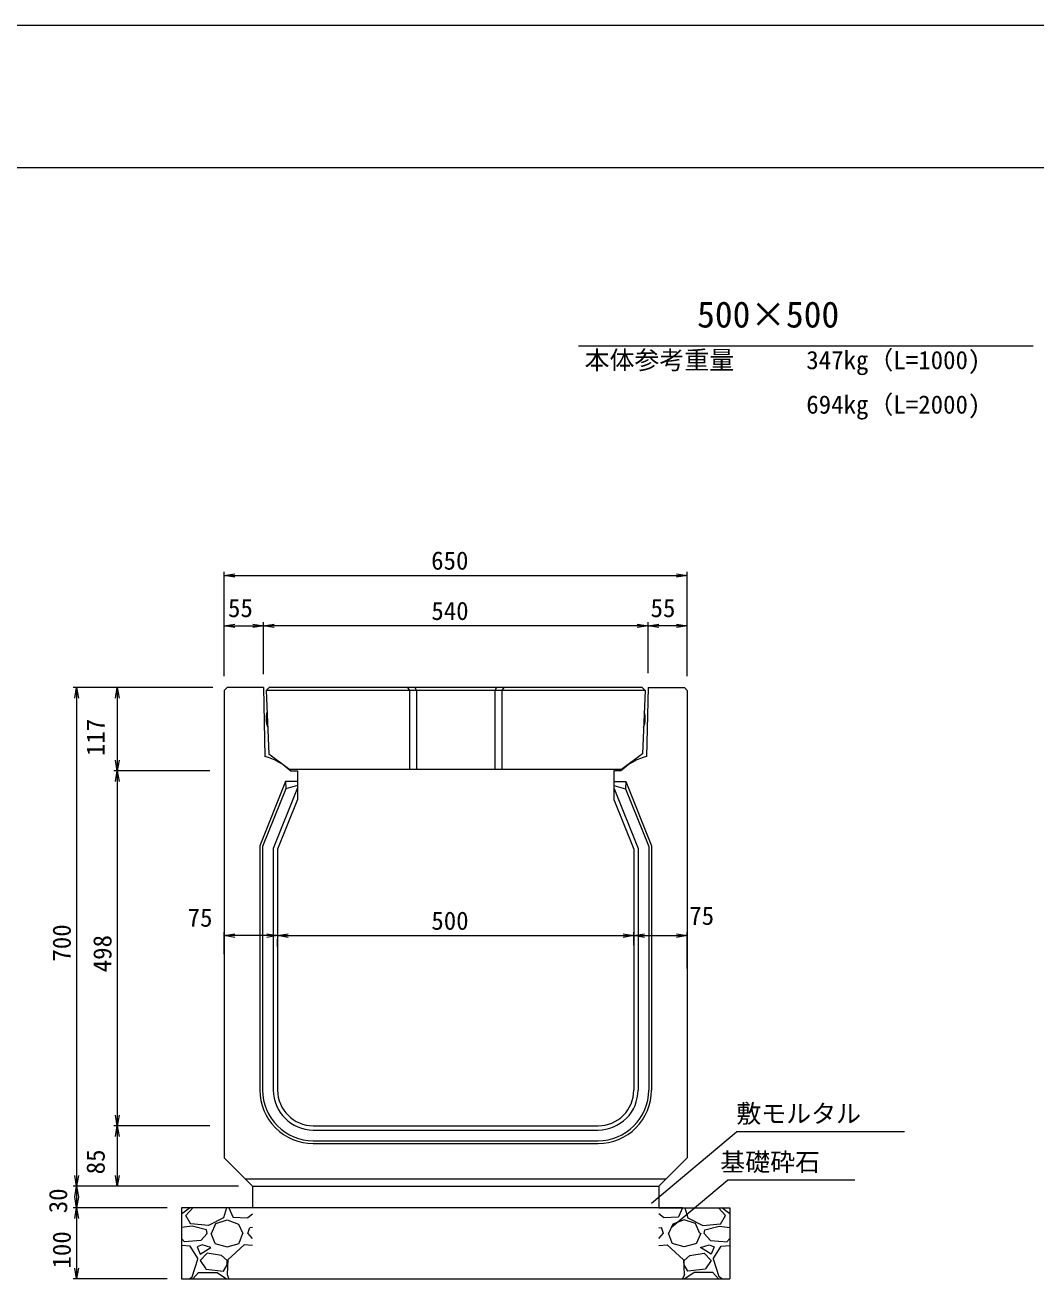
# Model space of a CAD drawing. Units: millimetres on the paper, with parts at other scales. Extents: x 0 to 841, y 0 to 594.
# Drawn here: x 315.4 to 457.3, y 418 to 594 of the extents above; entities that cross this region are included whole.
import ezdxf
from ezdxf.enums import TextEntityAlignment as Align

# ---------------------------------------------------------------- set-up
doc = ezdxf.new("R2010")
doc.units = ezdxf.units.MM
for name, color, linetype in [('D-MTR-TXT(文字列）', 7, 'Continuous'), ('D-STR-TXT（文字）', 7, 'Continuous'), ('D-TTL-TXT（文字）', 7, 'Continuous')]:
    doc.layers.add(name, color=color, linetype=linetype)
for name, color, linetype, lineweight in [('D-STR-DIM（寸法）', 7, 'Continuous', 18), ('D-STR-HTXT（旗揚げ）', 7, 'Continuous', 18), ('D-STR-STR1（構造物）', 7, 'Continuous', 18), ('D-STR-STRn（構造物）', 7, 'Continuous', 18), ('D-STR（構造物外形線）', 1, 'Continuous', 18), ('D-TTL(外枠）', 2, 'Continuous', 18), ('DEFPOINTS_2', 8, 'Continuous', 18)]:
    doc.layers.add(name, color=color, linetype=linetype, lineweight=lineweight)
doc.styles.add('ＭＳ ゴシック', font='')
doc.styles.get('ＭＳ ゴシック').set_extended_font_data('MS Gothic')

msp = doc.modelspace()

# ---------------------------------------------------------------- linework, layer by layer
at = {"layer": 'D-STR-DIM（寸法）'}
for p, q in [((343.39, 502.615), (343.39, 517.24)), ((343.39, 516.74), (344.89, 516.99)), ((343.39, 516.74), (343.59, 516.74)), ((344.89, 516.49), (343.39, 516.74)), ((343.59, 516.74), (408.19, 516.74)), ((406.89, 516.99), (408.39, 516.74)), ((408.39, 516.74), (406.89, 516.49)), ((408.39, 516.74), (408.19, 516.74)), ((408.39, 502.615), (408.39, 517.24)), ((343.39, 502.615), (343.39, 510.179)), ((343.39, 509.679), (344.89, 509.929)), ((343.39, 509.679), (343.59, 509.679)), ((344.89, 509.429), (343.39, 509.679)), ((343.59, 509.679), (348.692, 509.679)), ((347.392, 509.929), (348.892, 509.679)), ((348.892, 509.679), (347.392, 509.429)), ((348.892, 509.679), (348.692, 509.679)), ((348.892, 502.919), (348.892, 510.179)), ((348.892, 502.919), (348.892, 510.179)), ((348.892, 509.679), (350.392, 509.929)), ((348.892, 509.679), (349.092, 509.679)), ((350.392, 509.429), (348.892, 509.679)), ((402.69, 509.679), (349.092, 509.679)), ((401.39, 509.929), (402.89, 509.679)), ((402.89, 509.679), (401.39, 509.429)), ((402.89, 509.679), (402.69, 509.679)), ((402.89, 503.015), (402.89, 510.179)), ((402.89, 503.015), (402.89, 510.179)), ((402.89, 509.679), (404.39, 509.929)), ((402.89, 509.679), (403.09, 509.679)), ((404.39, 509.429), (402.89, 509.679)), ((408.19, 509.679), (403.09, 509.679)), ((406.89, 509.929), (408.39, 509.679)), ((408.39, 509.679), (406.89, 509.429)), ((408.39, 509.679), (408.19, 509.679)), ((408.39, 502.615), (408.39, 510.179)), ((341.79, 501.015), (322.181, 501.015)), ((322.431, 499.515), (322.681, 501.015)), ((322.681, 501.015), (322.681, 500.815)), ((322.681, 501.015), (322.931, 499.515)), ((322.681, 500.815), (322.681, 431.215)), ((341.79, 501.015), (327.89, 501.015)), ((328.14, 499.515), (328.39, 501.015)), ((328.39, 501.015), (328.39, 500.815)), ((328.39, 501.015), (328.64, 499.515)), ((328.39, 500.815), (328.39, 489.515)), ((341.39, 489.315), (327.89, 489.315)), ((341.39, 489.315), (327.89, 489.315)), ((328.39, 489.315), (328.14, 490.815)), ((328.14, 487.815), (328.39, 489.315)), ((328.64, 490.815), (328.39, 489.315)), ((328.39, 489.315), (328.39, 489.515)), ((328.39, 489.315), (328.39, 489.115)), ((328.39, 489.315), (328.64, 487.815)), ((328.39, 489.115), (328.39, 439.715)), ((343.39, 463.589), (343.39, 466.695)), ((343.39, 466.195), (344.89, 466.445)), ((349.39, 466.445), (350.89, 466.195)), ((350.89, 466.195), (352.39, 466.445)), ((399.39, 466.445), (400.89, 466.195)), ((400.89, 464.842), (400.89, 466.695)), ((400.89, 464.842), (400.89, 466.695)), ((400.89, 466.195), (402.39, 466.445)), ((406.89, 466.445), (408.39, 466.195)), ((408.39, 461.578), (408.39, 466.695)), ((343.39, 466.195), (343.59, 466.195)), ((344.89, 465.945), (343.39, 466.195)), ((350.69, 466.195), (343.59, 466.195)), ((350.89, 466.195), (349.39, 465.945)), ((350.89, 466.195), (350.69, 466.195)), ((350.89, 466.195), (351.09, 466.195)), ((352.39, 465.945), (350.89, 466.195)), ((350.89, 464.678), (350.89, 465.695)), ((350.89, 464.678), (350.89, 465.695)), ((351.09, 466.195), (400.69, 466.195)), ((400.89, 466.195), (399.39, 465.945)), ((400.89, 466.195), (400.69, 466.195)), ((400.89, 466.195), (401.09, 466.195)), ((402.39, 465.945), (400.89, 466.195)), ((401.09, 466.195), (408.19, 466.195)), ((408.39, 466.195), (406.89, 465.945)), ((408.39, 466.195), (408.19, 466.195)), ((328.39, 439.515), (328.14, 441.015)), ((328.64, 441.015), (328.39, 439.515)), ((341.39, 439.515), (327.89, 439.515)), ((341.39, 439.515), (327.89, 439.515)), ((328.14, 438.015), (328.39, 439.515)), ((328.39, 439.515), (328.39, 439.715)), ((328.39, 439.515), (328.39, 439.315)), ((328.39, 439.515), (328.64, 438.015)), ((328.39, 439.315), (328.39, 431.215)), ((322.681, 431.015), (322.431, 432.515)), ((322.931, 432.515), (322.681, 431.015)), ((322.681, 431.015), (322.681, 431.215)), ((328.39, 431.015), (328.14, 432.515)), ((328.64, 432.515), (328.39, 431.015)), ((328.39, 431.015), (328.39, 431.215)), ((345.39, 431.015), (322.181, 431.015)), ((345.39, 431.015), (322.181, 431.015)), ((322.431, 429.515), (322.681, 431.015)), ((322.681, 428.015), (322.431, 429.515)), ((322.681, 431.015), (322.681, 430.815)), ((322.681, 431.015), (322.931, 429.515)), ((322.681, 430.815), (322.681, 428.215)), ((322.931, 429.515), (322.681, 428.015)), ((345.39, 431.015), (327.89, 431.015)), ((335.39, 428.015), (322.181, 428.015)), ((335.39, 428.015), (322.181, 428.015)), ((322.431, 426.515), (322.681, 428.015)), ((322.681, 428.015), (322.681, 428.215)), ((322.681, 428.015), (322.681, 427.815)), ((322.681, 428.015), (322.931, 426.515)), ((322.681, 427.815), (322.681, 418.215)), ((322.681, 418.015), (322.431, 419.515)), ((322.931, 419.515), (322.681, 418.015)), ((335.39, 418.015), (322.181, 418.015)), ((322.681, 418.015), (322.681, 418.215))]:
    msp.add_line(p, q, dxfattribs=at)
at = {"layer": 'D-STR-HTXT（旗揚げ）'}
for p, q in [((393.154, 549), (456.938, 549)), ((403.371, 428.649), (415.288, 438.662)), ((438.886, 438.662), (415.288, 438.662)), ((406.177, 425.278), (414.043, 431.872)), ((431.906, 431.872), (414.043, 431.872))]:
    msp.add_line(p, q, dxfattribs=at)
at = {"layer": 'D-STR-STR1（構造物）'}
for p, q in [((351.998, 487.815), (348.39, 478.797)), ((353.69, 487.815), (351.998, 487.815)), ((351.998, 487.815), (352.029, 486.815)), ((398.09, 487.815), (399.783, 487.815)), ((399.783, 487.815), (399.752, 486.815)), ((399.783, 487.815), (403.39, 478.797)), ((352.029, 486.815), (348.79, 478.72)), ((353.69, 486.931), (350.29, 478.431)), ((353.69, 487.273), (352.029, 486.815)), ((398.09, 487.273), (399.752, 486.815)), ((398.09, 486.931), (401.49, 478.431)), ((399.752, 486.815), (402.99, 478.72)), ((348.39, 478.797), (348.39, 444.515)), ((348.79, 478.72), (348.79, 444.515)), ((402.99, 478.72), (402.99, 444.515)), ((403.39, 478.797), (403.39, 444.515)), ((350.29, 478.431), (350.29, 444.515)), ((401.49, 478.431), (401.49, 444.515)), ((355.89, 438.915), (395.89, 438.915)), ((355.89, 437.415), (395.89, 437.415)), ((355.89, 437.015), (395.89, 437.015))]:
    msp.add_line(p, q, dxfattribs=at)
for centre, radius, start, end in [((355.89, 444.515), 7.5, 179.99998, 269.99998), ((355.89, 444.515), 7.1, 179.99998, 269.99998), ((355.89, 444.515), 5.6, 180, 269.99998), ((395.89, 444.515), 7.5, 269.99998, 0), ((395.89, 444.515), 7.1, 269.99998, 0), ((395.89, 444.515), 5.6, 269.99998, 0)]:
    msp.add_arc(centre, radius, start, end, dxfattribs=at)
at = {"layer": 'D-STR-STRn（構造物）'}
for p, q in [((347.39, 431.015), (347.39, 428.015)), ((404.39, 431.015), (404.39, 428.015)), ((347.39, 428.015), (337.39, 428.015)), ((337.39, 428.015), (337.39, 418.015)), ((337.39, 427.145), (338.516, 428.015)), ((338.008, 426.911), (339.001, 428.015)), ((343.711, 428.01), (343.311, 426.61)), ((344.052, 428.015), (344.591, 426.734)), ((407.729, 428.015), (347.39, 428.015)), ((404.39, 428.015), (414.39, 428.015)), ((407.729, 428.015), (407.189, 426.734)), ((408.07, 428.01), (408.47, 426.61)), ((413.773, 426.911), (412.779, 428.015)), ((414.39, 427.145), (413.264, 428.015)), ((414.39, 428.015), (414.39, 418.015)), ((338.727, 425.706), (338.027, 426.906)), ((343.313, 426.604), (341.213, 425.504)), ((342.209, 425.811), (343.809, 426.311)), ((343.804, 426.31), (345.404, 425.71)), ((344.602, 426.706), (346.702, 426.606)), ((346.708, 426.618), (347.39, 427.145)), ((405.072, 426.618), (404.39, 427.145)), ((407.179, 426.706), (405.079, 426.606)), ((407.976, 426.31), (406.376, 425.71)), ((409.572, 425.811), (407.972, 426.311)), ((408.468, 426.604), (410.568, 425.504)), ((413.053, 425.706), (413.753, 426.906)), ((338.916, 425.399), (337.39, 425.239)), ((341.201, 425.532), (338.701, 425.732)), ((340.904, 424.917), (338.904, 425.417)), ((341.008, 424.411), (340.108, 423.411)), ((341.009, 424.405), (340.909, 424.905)), ((341.499, 424.414), (342.099, 423.014)), ((341.605, 424.41), (342.205, 425.81)), ((345.409, 425.708), (346.009, 424.408)), ((345.505, 423.015), (346.005, 424.415)), ((347.39, 423.695), (346.704, 424.444)), ((346.706, 424.413), (347.006, 425.213)), ((347.39, 425.239), (347.016, 425.199)), ((404.39, 425.239), (404.764, 425.199)), ((404.39, 423.695), (405.076, 424.444)), ((405.075, 424.413), (404.775, 425.213)), ((406.371, 425.708), (405.771, 424.408)), ((406.276, 423.015), (405.776, 424.415)), ((410.175, 424.41), (409.575, 425.81)), ((410.282, 424.414), (409.682, 423.014)), ((410.579, 425.532), (413.079, 425.732)), ((410.772, 424.405), (410.872, 424.905)), ((410.773, 424.411), (411.673, 423.411)), ((410.876, 424.917), (412.876, 425.417)), ((412.864, 425.399), (414.39, 425.239)), ((337.805, 423.243), (337.39, 423.695)), ((338.61, 422.601), (337.39, 422.702)), ((340.101, 423.417), (337.801, 423.217)), ((339.73, 420.817), (338.63, 422.617)), ((339.604, 422.511), (340.004, 421.511)), ((340.306, 422.807), (339.606, 422.507)), ((340.004, 421.513), (341.504, 422.413)), ((341.511, 422.413), (340.311, 422.813)), ((342.1, 423.004), (343.8, 422.504)), ((343.813, 422.505), (345.513, 423.005)), ((346.21, 422.81), (343.91, 420.71)), ((347.39, 422.702), (346.21, 422.801)), ((404.39, 422.702), (405.57, 422.801)), ((405.571, 422.81), (407.871, 420.71)), ((407.967, 422.505), (406.267, 423.005)), ((409.681, 423.004), (407.981, 422.504)), ((410.27, 422.413), (411.47, 422.813)), ((411.776, 421.513), (410.276, 422.413)), ((411.474, 422.807), (412.174, 422.507)), ((411.68, 423.417), (413.98, 423.217)), ((412.177, 422.511), (411.777, 421.511)), ((412.051, 420.817), (413.151, 422.617)), ((413.17, 422.601), (414.39, 422.702)), ((413.976, 423.243), (414.39, 423.695)), ((338.909, 418.308), (339.709, 420.808)), ((340.004, 420.614), (340.804, 419.414)), ((341.007, 421.611), (340.007, 420.611)), ((343.019, 421.316), (341.019, 421.616)), ((343.829, 420.59), (343.029, 421.29)), ((343.903, 420.716), (343.803, 418.616)), ((343.808, 420.011), (343.808, 420.611)), ((407.877, 420.716), (407.977, 418.616)), ((407.952, 420.59), (408.752, 421.29)), ((407.973, 420.011), (407.973, 420.611)), ((408.761, 421.316), (410.761, 421.616)), ((410.773, 421.611), (411.773, 420.611)), ((411.776, 420.614), (410.976, 419.414)), ((412.872, 418.308), (412.072, 420.808)), ((339.001, 418.015), (339.808, 418.911)), ((339.808, 418.911), (342.408, 418.911)), ((340.811, 419.407), (343.311, 419.107)), ((342.404, 418.934), (343.704, 418.034)), ((343.311, 419.112), (343.811, 420.012)), ((408.47, 419.112), (407.97, 420.012)), ((409.376, 418.934), (408.076, 418.034)), ((410.97, 419.407), (408.47, 419.107)), ((411.973, 418.911), (409.373, 418.911)), ((412.779, 418.015), (411.973, 418.911)), ((337.39, 418.015), (414.39, 418.015)), ((338.516, 418.015), (338.908, 418.318)), ((343.791, 418.634), (344.052, 418.015)), ((407.989, 418.634), (407.729, 418.015)), ((413.264, 418.015), (412.872, 418.318))]:
    msp.add_line(p, q, dxfattribs=at)
at = {"layer": 'D-STR（構造物外形線）'}
for p, q in [((343.39, 500.615), (343.79, 501.015)), ((343.39, 500.615), (343.39, 435.015)), ((348.89, 501.015), (343.79, 501.015)), ((348.89, 501.015), (349.09, 491.342)), ((349.306, 500.615), (349.706, 501.015)), ((349.306, 500.615), (349.659, 491.718)), ((402.074, 501.015), (349.706, 501.015)), ((402.474, 500.615), (402.074, 501.015)), ((402.474, 500.615), (402.122, 491.718)), ((402.89, 501.015), (402.69, 491.342)), ((402.89, 501.015), (407.99, 501.015)), ((408.39, 500.615), (407.99, 501.015)), ((408.39, 500.615), (408.39, 435.015)), ((349.659, 491.718), (352.59, 489.515)), ((402.122, 491.718), (399.19, 489.515)), ((399.19, 489.515), (352.59, 489.515)), ((352.69, 489.315), (353.69, 489.315)), ((353.69, 489.315), (353.69, 485.315)), ((399.09, 489.315), (398.09, 489.315)), ((398.09, 489.315), (398.09, 485.315)), ((353.69, 485.315), (350.89, 478.315)), ((398.09, 485.315), (400.89, 478.315)), ((350.89, 478.315), (350.89, 444.515)), ((400.89, 478.315), (400.89, 444.515)), ((355.89, 439.515), (395.89, 439.515)), ((343.39, 435.015), (347.39, 431.015)), ((408.39, 435.015), (404.39, 431.015)), ((405.39, 432.015), (346.39, 432.015)), ((347.39, 431.015), (404.39, 431.015))]:
    msp.add_line(p, q, dxfattribs=at)
at = {"layer": 'D-STR（構造物外形線）', "color": 7}
for p, q in [((402.474, 500.615), (349.306, 500.615)), ((369.149, 501.015), (369.39, 500.615)), ((369.39, 500.615), (369.39, 489.665)), ((370.149, 501.015), (370.39, 500.615)), ((370.39, 500.615), (370.39, 489.515)), ((381.632, 501.015), (381.39, 500.615)), ((381.39, 500.615), (381.39, 489.515)), ((382.632, 501.015), (382.39, 500.615)), ((382.39, 500.615), (382.39, 489.515))]:
    msp.add_line(p, q, dxfattribs=at)
for centre, start, end in [((352.266, 496.626), 161.23098, 203.30992), ((399.514, 496.626), 336.69008, 18.76902)]:
    msp.add_arc(centre, 3, start, end, dxfattribs=at)
at = {"layer": 'D-STR（構造物外形線）'}
for centre, radius, start, end in [((347.099, 483.594), 8, 45.66245, 75.5885), ((404.681, 483.594), 8, 104.41148, 134.33754), ((355.89, 444.515), 5, 180, 269.99998), ((395.89, 444.515), 5, 269.99998, 0)]:
    msp.add_arc(centre, radius, start, end, dxfattribs=at)
at = {"layer": 'D-TTL(外枠）'}
msp.add_line((25, 574), (820, 574), dxfattribs=at)
at = {"layer": 'DEFPOINTS_2'}
msp.add_line((0, 594), (841, 594), dxfattribs=at)

# ---------------------------------------------------------------- texts
at = {"layer": 'D-MTR-TXT(文字列）', "style": 'ＭＳ ゴシック'}
for s, p in [('本体参考重量', (393.985, 544.933)), ('347kg（L=1000)', (425.105, 544.933)), ('694kg（L=2000)', (425.105, 538.692))]:
    msp.add_text(s, height=2.566, dxfattribs=at).set_placement(p, align=Align.BOTTOM_LEFT)
at = {"layer": 'D-STR-DIM（寸法）', "style": 'ＭＳ ゴシック'}
for s, p in [('650', (372.444, 516.79)), ('55', (343.925, 510.132)), ('540', (372.471, 509.729)), ('55', (403.244, 510.132)), ('75', (338.26, 466.678)), ('75', (408.678, 466.937)), ('500', (372.47, 466.245))]:
    msp.add_text(s, height=2.566, dxfattribs=at).set_placement(p, align=Align.BOTTOM_LEFT)
for s, p in [('117', (327.39, 491.395)), ('700', (322.631, 462.551)), ('498', (328.34, 461.049)), ('85', (327.39, 432.696)), ('30', (322.123, 427.232)), ('100', (322.631, 419.471))]:
    msp.add_text(s, height=2.566, rotation=90, dxfattribs=at).set_placement(p, align=Align.BOTTOM_LEFT)
at = {"layer": 'D-STR-TXT（文字）', "style": 'ＭＳ ゴシック'}
for s, p in [('敷モルタル', (415.288, 439.162)), ('基礎砕石', (413.043, 432.372))]:
    msp.add_text(s, height=2.566, dxfattribs=at).set_placement(p, align=Align.BOTTOM_LEFT)
at = {"layer": 'D-TTL-TXT（文字）', "style": 'ＭＳ ゴシック'}
msp.add_text('500×500', height=3.666, dxfattribs=at).set_placement((409.78, 550.449), align=Align.BOTTOM_LEFT)

doc.saveas('drawing.dxf')
